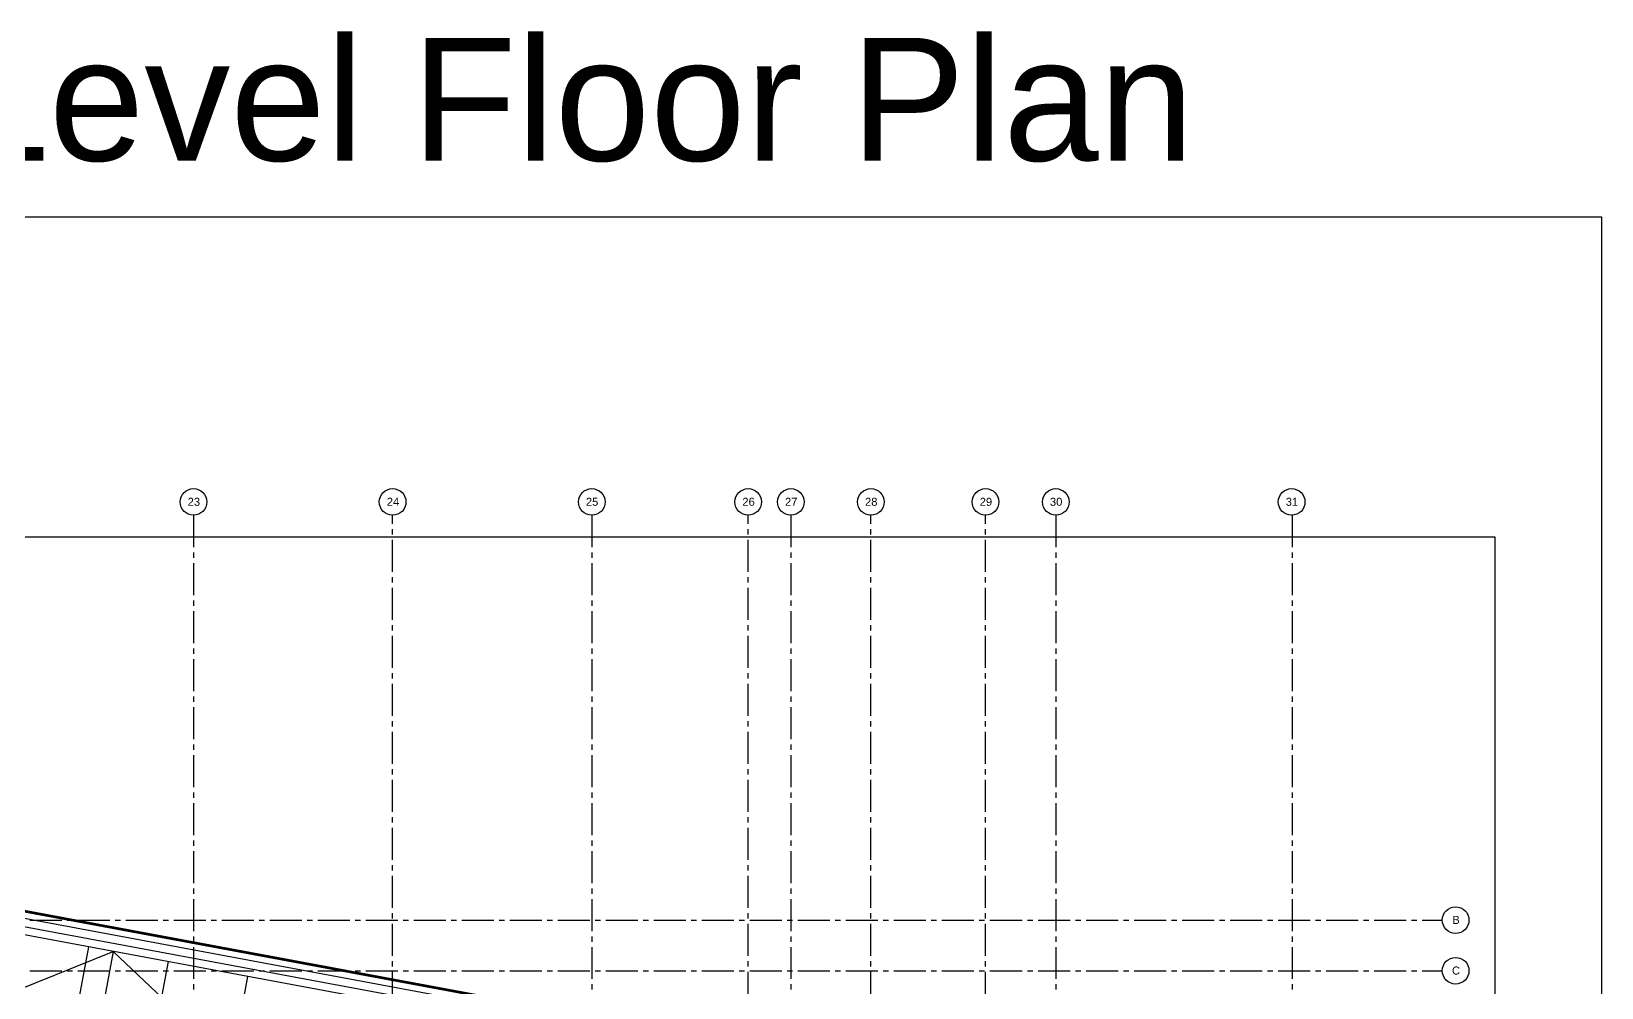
# Model space of a CAD drawing. Header units: inches. Extents: x -3719 to 348, y -844 to 2341.
# Drawn here: x -1418 to 348, y 1264 to 2341 of the extents above; entities that cross this region are included whole.
import ezdxf
from ezdxf.enums import TextEntityAlignment as Align

# ---------------------------------------------------------------- set-up
doc = ezdxf.new("R2010")
doc.units = ezdxf.units.IN
doc.header["$LTSCALE"] = 48
doc.header["$MEASUREMENT"] = 0
for name, pattern in [('CENTER2', [1.125, 0.75, -0.125, 0.125, -0.125]), ('HIDDEN', [0.375, 0.25, -0.125]), ('PHANTOM2', [1.25, 0.625, -0.125, 0.125, -0.125, 0.125, -0.125])]:
    doc.linetypes.add(name, pattern=pattern)
doc.layers.add('A-ANNO-NPLT', color=151, linetype='Continuous', plot=False)
for name, color, linetype in [('A-Grid(3-32)', 8, 'CENTER2'), ('A-Site-Element', 2, 'Continuous'), ('A-Site-Parking', 6, 'Continuous'), ('A-Site-Pave', 8, 'Continuous'), ('A-Site-Property', 3, 'PHANTOM2'), ('A-Wall-Full', 3, 'Continuous'), ('S-Grid-Iden', 2, 'Continuous')]:
    doc.layers.add(name, color=color, linetype=linetype)
doc.styles.add('Arial_1', font='arial.ttf', dxfattribs={"height": 0.092206})
doc.styles.get("Standard").update_dxf_attribs({"font": 'arial.ttf'})
doc.linetypes.add('FENCELINE2', pattern='A,0.25,-0.1,[132,ltypeshp.shx,S=0.1,R=0,X=-0.1,Y=0],-0.1,1', length=1.45)

# ---------------------------------------------------------------- blocks, each defined once
blk = doc.blocks.new('GARAGE FLOOR SLOPE')
at = {"layer": 'A-Site-Pave'}
for p, q in [((2177.3, 2069.9), (2373.6, 2149.2)), ((2373.6, 2149.2), (2331.1, 1921.3)), ((2527.2, 2003.9), (2373.6, 2149.2))]:
    blk.add_line(p, q, dxfattribs=at)
blk = doc.blocks.new('Column Bubble')
blk.add_circle((-0.004, -0.002), 0.156)
blk.add_attdef('XX', text='', height=0.0938).set_placement((0, 0), align=Align.MIDDLE_CENTER)
blk = doc.blocks.new('LOWER LEVEL - STRUCTURAL GRID')
at = {"layer": 'A-Grid(3-32)'}
for p, q in [((-1551.5, -7402), (-1551.5, -9409.8)), ((-1327.5, -9409.8), (-1327.5, -7402)), ((-1103.5, -7402), (-1103.5, -9409.8)), ((-927.5, -9409.8), (-927.5, -7402)), ((-879.5, -7402), (-879.5, -9409.8)), ((-789.5, -9409.8), (-789.5, -7402)), ((-660.5, -9409.8), (-660.5, -7402)), ((-581.5, -7402), (-581.5, -9409.8)), ((-315.5, -7402), (-315.5, -9409.8)), ((-3895.5, -7857.8), (-146.8, -7857.8)), ((-3895.5, -7914.8), (-146.8, -7914.8))]:
    blk.add_line(p, q, dxfattribs=at)
at = {"layer": 'S-Grid-Iden', "xscale": 96, "yscale": 96, "zscale": 96}
for p, values in [((-1551.1, -7386.8), {'XX': '23'}), ((-1327.1, -7386.8), {'XX': '24'}), ((-1103.1, -7386.8), {'XX': '25'}), ((-927.1, -7386.8), {'XX': '26'}), ((-879.1, -7386.8), {'XX': '27'}), ((-789.1, -7386.8), {'XX': '28'}), ((-660.1, -7386.8), {'XX': '29'}), ((-581.1, -7386.8), {'XX': '30'}), ((-315.8, -7386.8), {'XX': '31'}), ((-131.3, -7857.5), {'XX': 'B'}), ((-131.3, -7914.5), {'XX': 'C'})]:
    blk.add_blockref('Column Bubble', p, dxfattribs=at).add_auto_attribs(values)
blk = doc.blocks.new('LOWER LEVEL - CORE & SHELL')
at = {"layer": 'A-Wall-Full'}
for p, q in [((-491.5, -8088.9), (-3254.4, -7574)), ((-494.8, -8106.6), (-3240, -7595))]:
    blk.add_line(p, q, dxfattribs=at)

msp = doc.modelspace()

# ---------------------------------------------------------------- linework, layer by layer
at = {"layer": 'A-ANNO-NPLT'}
for points in [[(-3700, -844.3), (-3700, 2131.7), (348, 2131.7), (348, -844.3)], [(-3580, -484.3), (-3580, 1771.7), (228, 1771.7), (228, -484.3)]]:
    msp.add_lwpolyline(points, close=True, dxfattribs=at)
at = {"layer": 'A-Site-Element', "linetype": 'FENCELINE2'}
msp.add_lwpolyline([(-3355.5, 1299.8), (-3355.5, 1456.5), (-2974.1, 1385.4), (-2931.7, 1613.3), (-186.5, 1101.6)], dxfattribs=at)
at = {"layer": 'A-Site-Parking'}
for p, q in [((-1393.4, 1097.7), (-1353.8, 1310)), ((-1303.9, 1081), (-1264.3, 1293.4)), ((-1214.4, 1064.3), (-1174.8, 1276.7))]:
    msp.add_line(p, q, dxfattribs=at)
at = {"layer": 'A-Site-Property', "const_width": 3}
msp.add_lwpolyline([(-2840, -35, 0.000391), (-2984, -35.1, 0.00127), (-3452, -37), (-3452, 827.7), (-3452, 1727.7), (-48.2, 1093.3, 0.002707), (100, 1066.5), (100, -35), (-2840, -35)], format="xyb", dxfattribs=at)

# ---------------------------------------------------------------- block references
for name, p in [('LOWER LEVEL - STRUCTURAL GRID', (315.5, 9197.8)), ('GARAGE FLOOR SLOPE', (-3700, -844.3))]:
    msp.add_blockref(name, p)
at = {"linetype": 'HIDDEN'}
msp.add_blockref('LOWER LEVEL - CORE & SHELL', (315.5, 9197.8), dxfattribs=at)

# ---------------------------------------------------------------- texts
at = {"layer": 'A-ANNO-NPLT', "insert": (-1677.9, 2243.2), "char_height": 138.301, "width": 3995.905, "attachment_point": 5, "style": 'Arial_1'}
msp.add_mtext('Basement / Parking Level Floor Plan', dxfattribs=at)

doc.saveas('drawing.dxf')
